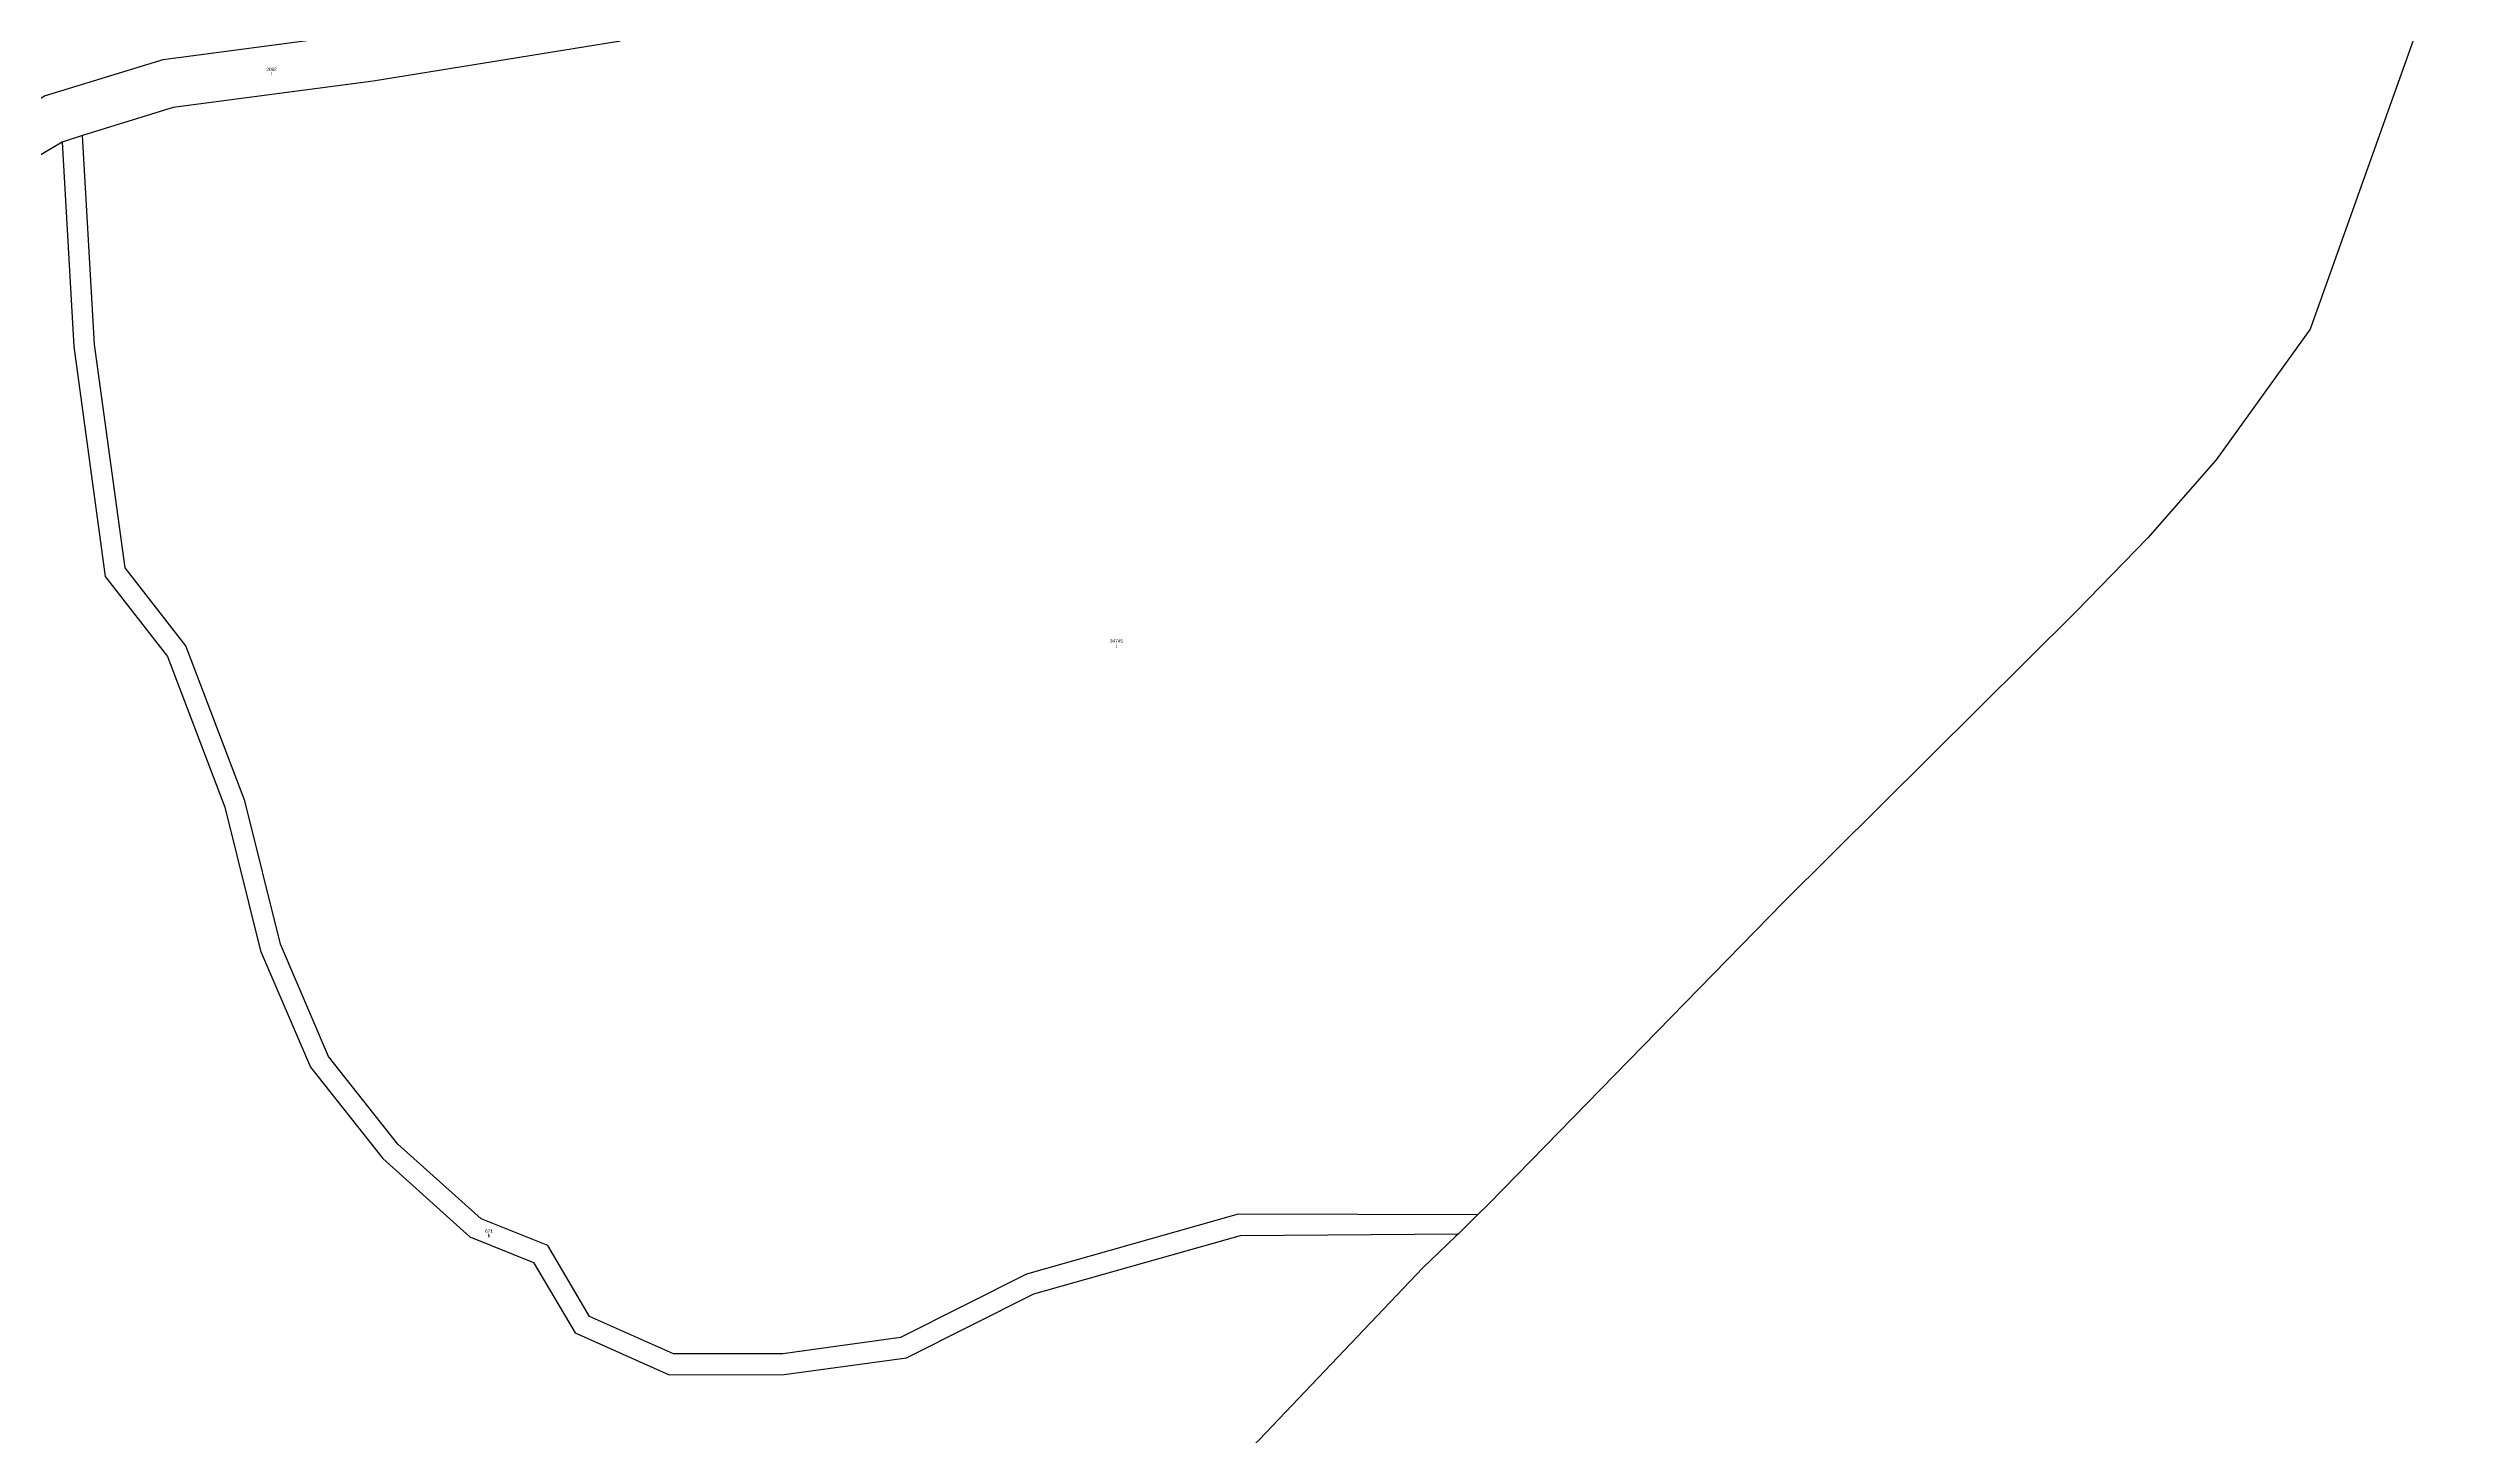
# Model space of a CAD drawing. Header units: metres. Extents: x 482721 to 483773, y 4630440 to 4631301.
# Drawn here: x 483438 to 483725.9, y 4630734.1 to 4630899.6 of the extents above; entities that cross this region are included whole.
import ezdxf
from ezdxf.enums import TextEntityAlignment as Align

# ---------------------------------------------------------------- set-up
doc = ezdxf.new("R2010")
doc.units = ezdxf.units.M

msp = doc.modelspace()

# ---------------------------------------------------------------- linework, layer by layer
at = {"layer": 'PG-LI'}
for p, q in [((483451.6995, 4630898.256), (483471.8495, 4630900.926)), ((483442.099, 4630889.206), (483439.669, 4630888.396)), ((483443.499, 4630864.256), (483442.099, 4630889.206)), ((483580.1385, 4630758.015), (483606.1085, 4630758.2145))]:
    msp.add_line(p, q, dxfattribs=at)
for points in [[(483544.3395, 4630919.3755), (483529.0395, 4630908.0755), (483505.9795, 4630900.3955), (483476.7495, 4630895.666), (483452.889, 4630892.516), (483442.099, 4630889.206)], [(483228.048, 4630785.6275), (483250.428, 4630780.4175), (483286.188, 4630786.157), (483323.4085, 4630802.197), (483364.8885, 4630827.5565), (483370.1585, 4630838.9265), (483403.499, 4630873.7065), (483437.549, 4630893.916), (483451.6995, 4630898.256)], [(483439.669, 4630888.396), (483407.129, 4630869.0965), (483375.0085, 4630835.5865), (483369.4085, 4630823.4965), (483326.0485, 4630796.977), (483287.778, 4630780.497), (483250.178, 4630774.4575), (483229.608, 4630779.2475)], [(483439.669, 4630888.396), (483441.029, 4630864.006), (483444.779, 4630836.606), (483452.209, 4630827.066), (483459.0585, 4630809.086), (483463.3185, 4630791.946), (483469.2685, 4630778.0555), (483477.8685, 4630767.1855), (483488.2485, 4630757.8455), (483495.8485, 4630754.7855), (483500.798, 4630746.3755), (483511.998, 4630741.3855), (483525.718, 4630741.4055), (483540.3185, 4630743.425), (483555.4885, 4630751.045), (483580.1385, 4630758.015)], [(483608.3585, 4630760.4445), (483579.8485, 4630760.525), (483554.5985, 4630753.375), (483539.5885, 4630745.845), (483525.558, 4630743.9055), (483512.538, 4630743.8855), (483502.528, 4630748.3455), (483497.5685, 4630756.7955), (483489.5885, 4630760.0055), (483479.6885, 4630768.9055), (483471.4185, 4630779.3655), (483465.6685, 4630792.756), (483461.4385, 4630809.856), (483454.399, 4630828.316), (483447.149, 4630837.626), (483443.499, 4630864.256)]]:
    msp.add_lwpolyline(points, dxfattribs=at)
at = {"layer": 'PG-LP'}
for p, q in [((483725.94, 4630917.464), (483707.6295, 4630866.104)), ((483608.3585, 4630760.4445), (483607.2485, 4630759.3545)), ((483607.2485, 4630759.3545), (483606.1085, 4630758.2145))]:
    msp.add_line(p, q, dxfattribs=at)
for points in [[(483707.6295, 4630866.104), (483696.4295, 4630850.514), (483688.279, 4630841.214), (483679.729, 4630832.414), (483644.799, 4630797.7145), (483609.7385, 4630761.7945), (483608.3585, 4630760.4445)], [(483606.1085, 4630758.2145), (483605.7985, 4630757.9045), (483601.8785, 4630754.1245), (483578.448, 4630729.545), (483538.518, 4630685.785), (483493.5875, 4630633.9555), (483398.9365, 4630519.076), (483395.7365, 4630515.276)]]:
    msp.add_lwpolyline(points, dxfattribs=at)

# ---------------------------------------------------------------- texts
at = {"layer": 'PG-AA'}
for s, p in [('l', (483464.61, 4630896.76)), ('j', (483565.34, 4630828.58)), ('k', (483490.54, 4630758.2))]:
    msp.add_text(s, height=0.4, dxfattribs=at).set_placement(p, align=Align.TOP_CENTER)
at = {"layer": 'PG-AS'}
for s, p in [('2092', (483464.61, 4630896.76)), ('34745', (483565.34, 4630828.58)), ('671', (483490.54, 4630758.2))]:
    msp.add_text(s, height=0.4, dxfattribs=at).set_placement(p, align=Align.BOTTOM_CENTER)

doc.saveas('drawing.dxf')
